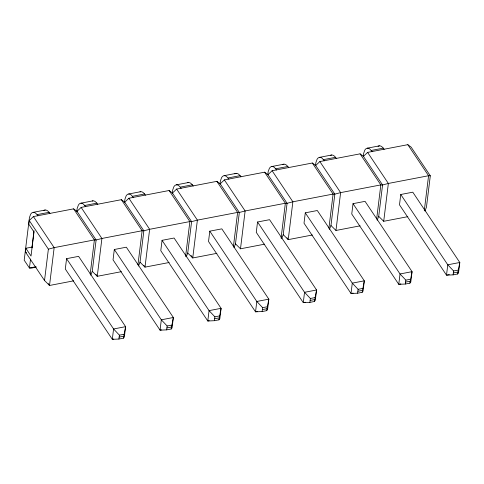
<?xml version="1.0" encoding="UTF-8"?>
<svg xmlns="http://www.w3.org/2000/svg" width="484" height="484" viewBox="0 0 484 484"><rect width="100%" height="100%" fill="white"/><g stroke="black" fill="none" stroke-linecap="round" stroke-linejoin="round"><path stroke-width="0.73" d="M73.653 280.841L49.519 285.475L44.522 280.514L25.392 251.904L25.84 248.268L32.452 246.997M90.75 275.19L92.263 271.349L96.116 239.973L76.986 211.363L73.622 208.852L33.402 216.578L29.246 220.529L28.798 224.171L33.989 231.933L31.03 256.03L25.84 248.268M30.528 259.067L29.433 268.009L31.593 268.094L36.397 267.023M31.902 247.887L34.007 230.753M44.522 280.514L48.376 249.145L29.246 220.529M66.574 258.668L65.304 269.019L112.312 339.326L118.919 339.036L123.432 338.171L124.34 337.015L125.61 326.664L78.602 256.363L66.574 258.668L113.583 328.975L119.397 335.158L118.919 339.036M76.805 211.423L77.168 208.441L78.402 205.047A18.253 6.734 79.1 0 1 83.254 203.933L85.686 206.68M90.199 274.041L94.386 239.907L73.622 208.852M114.315 249.502L113.044 259.854L160.053 330.155L166.659 329.87L171.173 329.005L172.08 327.849L173.351 317.498L126.342 247.191L114.315 249.502L161.323 319.809L167.137 325.986L166.659 329.87M124.545 202.258L124.908 199.269L126.142 195.875A18.253 6.734 79.1 0 1 130.995 194.762L133.427 197.514M123.432 338.171L125.61 326.664L113.583 328.975L112.312 339.326L113.728 339.054M137.94 264.869L142.133 230.741L121.363 199.68L81.143 207.406L76.986 211.363M138.491 266.018L140.003 262.183L143.857 230.808L124.727 202.197L121.363 199.68M162.055 240.336L160.785 250.682L207.793 320.989L214.4 320.698L218.913 319.833L219.821 318.678L221.091 308.326L174.089 238.025L162.055 240.336L209.064 310.637L214.878 316.82L214.4 320.698M172.286 193.092L172.655 190.103L173.883 186.709A18.253 6.734 79.1 0 1 178.735 185.596L181.167 188.343M171.173 329.005L173.351 317.498L161.323 319.809L160.053 330.155L161.468 329.888M185.59 256.447L189.873 221.569L169.11 190.514L128.883 198.24L124.727 202.197M186.231 256.853L187.744 253.011L191.597 221.636L172.467 193.025L169.11 190.514M209.796 231.164L208.525 241.516L255.534 311.823L262.14 311.533L266.654 310.668L267.561 309.512L268.832 299.16L221.829 228.859L209.796 231.164L256.804 301.471L262.618 307.655L262.14 311.533M220.026 183.92L220.395 180.931L221.624 177.543A18.253 6.734 79.1 0 1 226.476 176.43L228.908 179.177M218.913 319.833L221.091 308.326L209.064 310.637L207.793 320.989L209.209 320.717M233.421 246.537L237.614 212.403L216.85 181.349L176.624 189.069L172.467 193.025M233.978 247.687L235.49 243.845L239.338 212.47L220.208 183.859L216.85 181.349M264.621 244.166L240.487 248.8L245.134 210.957L224.364 179.903L220.208 183.859M257.542 221.999L256.272 232.35L303.274 302.651L309.887 302.367L314.394 301.502L315.302 300.34L316.578 289.995L269.57 219.688L257.542 221.999L304.545 292.306L310.359 298.483L309.887 302.367M267.767 174.754L268.136 171.766L269.364 168.371A18.253 6.734 79.1 0 1 274.222 167.258L276.648 170.011M266.654 310.668L268.832 299.16L256.804 301.471L255.534 311.823L257.657 311.412M281.071 238.11L285.354 203.238L264.591 172.177L224.364 179.903M281.718 238.515L283.231 234.673L287.079 203.304L267.954 174.694L264.591 172.177M305.283 212.833L304.012 223.178L351.015 293.486L357.628 293.195L362.135 292.33L363.048 291.174L364.319 280.823L317.31 210.522L305.283 212.833L352.285 283.134L358.099 289.317L357.628 293.195M315.507 165.588L315.877 162.6L317.111 159.206A18.253 6.734 79.1 0 1 321.963 158.093L324.395 160.839M314.394 301.502L316.578 289.995L304.545 292.306L303.274 302.651L305.398 302.246M328.902 228.2L333.095 194.066L312.331 163.011L272.111 170.737L267.954 174.694M329.459 229.349L330.971 225.508L334.825 194.132L315.695 165.522L312.331 163.011M360.102 225.828L335.969 230.463L340.615 192.626L319.851 161.565L315.695 165.522M353.024 203.661L351.753 214.013L398.755 284.32L405.368 284.029L409.875 283.164L410.789 282.009L412.059 271.657L365.051 201.35L353.024 203.661L400.032 273.968L405.846 280.145L405.368 284.029M363.254 156.417L363.617 153.428L364.851 150.04A18.253 6.734 79.1 0 1 369.703 148.927L372.135 151.673M362.135 292.33L364.319 280.823L352.285 283.134L351.015 293.486L353.139 293.08M376.649 219.034L380.835 184.9L360.072 153.845L319.851 161.565M377.199 220.184L378.712 216.342L382.566 184.967L363.436 156.356L360.072 153.845M407.843 216.663L383.709 221.297L388.356 183.454L367.592 152.399L363.436 156.356M400.764 194.495L399.494 204.847L446.502 275.148L453.109 274.864L457.622 273.992L458.529 272.837L459.8 262.491L412.791 192.184L400.764 194.495L447.773 264.796L453.587 270.979L453.109 274.864M409.875 283.164L412.059 271.657L400.032 273.968L398.755 284.32L400.879 283.908M424.299 210.607L428.576 175.728L407.812 144.674L367.592 152.399M407.812 144.674L411.176 147.184L430.306 175.801L426.452 207.17L424.94 211.012M457.622 273.992L459.8 262.491L447.773 264.796L446.502 275.148L449.327 274.603M48.376 249.145L54.166 247.633L94.386 239.907L96.116 239.973L101.906 238.461L142.133 230.741L143.857 230.808L149.647 229.295L189.873 221.569L191.597 221.636L197.387 220.129L237.614 212.403L239.338 212.47L245.134 210.957L285.354 203.238L287.079 203.304L292.874 201.792L333.095 194.066L334.825 194.132L340.615 192.626L380.835 184.9L382.566 184.967L388.356 183.454L428.576 175.728L430.306 175.801M33.196 212.337L45.224 210.026M80.937 203.165L92.964 200.854M128.677 193.999L140.711 191.688M176.418 184.834L188.451 182.522M224.165 175.662L236.192 173.351M271.905 166.496L283.933 164.185M319.646 157.324L331.673 155.019M367.386 148.158L379.414 145.847M35.798 266.787L29.433 268.009L24.2 260.186L29.427 217.606L30.661 214.212A18.253 6.734 79.1 0 1 35.514 213.099L37.123 214.618L49.15 212.307L49.973 213.541M84.863 205.452L96.891 203.141L97.714 204.369M132.604 196.28L144.631 193.975L145.454 195.203M180.344 187.114L192.372 184.803L193.195 186.037M228.085 177.949L240.118 175.638L240.941 176.866M275.826 168.777L287.859 166.466L288.682 167.7M323.572 159.611L335.6 157.3L336.422 158.528M371.313 150.445L383.34 148.134L384.163 149.362M121.393 271.669L97.26 276.303L92.263 271.349M169.134 262.503L145 267.138L140.003 262.183M216.874 253.338L192.741 257.972L187.744 253.011M312.361 235L288.228 239.634L283.231 234.673M119.397 335.158L123.904 334.287M167.137 325.986L171.645 325.121M214.878 316.82L219.391 315.955M262.618 307.655L267.132 306.783M310.359 298.483L314.872 297.618M358.099 289.317L362.613 288.452M405.846 280.145L410.353 279.28M453.587 270.979L458.094 270.114M119.155 337.094L123.668 336.229M166.895 327.928L171.409 327.063M214.642 318.762L219.149 317.891M262.382 309.591L266.89 308.725M310.123 300.425L314.636 299.56M357.864 291.259L362.377 290.388M405.604 282.087L410.117 281.222M453.345 272.922L457.858 272.056M25.392 251.904L26.511 252.745M378.712 216.342L383.709 221.297M330.971 225.508L335.969 230.463M235.49 243.845L240.487 248.8M383.34 148.134L381.731 146.616A18.253 6.734 79.1 0 0 378.04 146.38M335.6 157.3L333.99 155.781A18.253 6.734 79.1 0 0 330.3 155.552M287.859 166.466L286.25 164.947A18.253 6.734 79.1 0 0 282.559 164.717M240.118 175.638L238.509 174.119A18.253 6.734 79.1 0 0 234.819 173.889M192.372 184.803L190.769 183.285A18.253 6.734 79.1 0 0 187.738 182.686M144.631 193.975L143.022 192.457A18.253 6.734 79.1 0 0 139.997 191.852M96.891 203.141L95.281 201.622A18.253 6.734 79.1 0 0 92.256 201.017M49.15 212.307L47.541 210.788A18.253 6.734 79.1 0 0 43.85 210.558M272.111 170.737L292.874 201.792L288.228 239.634L286.982 237.771M176.624 189.069L197.387 220.129L192.741 257.972L191.083 255.485M128.883 198.24L149.647 229.295L145 267.138L143.754 265.274M81.143 207.406L101.906 238.461L97.26 276.303L96.013 274.44M37.123 214.618L37.946 215.846M33.402 216.578L54.166 247.633L49.519 285.475L48.273 283.612"/></g></svg>
